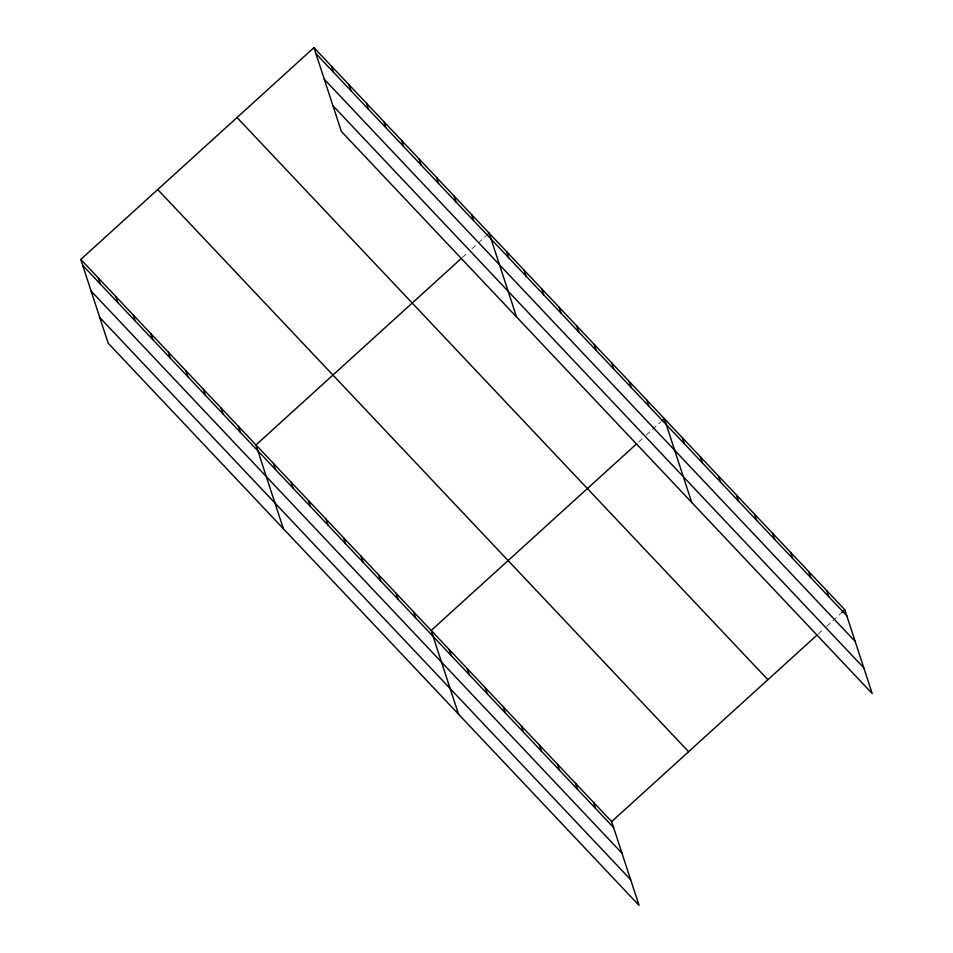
<?xml version="1.0" encoding="UTF-8"?>
<svg xmlns="http://www.w3.org/2000/svg" width="953" height="953" viewBox="0 0 953 953"><rect width="100%" height="100%" fill="white"/><g stroke="black" fill="none" stroke-linecap="round" stroke-linejoin="round"><path stroke-width="0.71" stroke-dasharray="4.76 3.57" d="M462.443 257.429L467.78 252.569M472.057 248.685L477.405 243.837M478.466 242.86L485.947 236.07M638.689 441.966L642.965 438.082M646.17 435.164L651.518 430.315M652.591 429.35L661.132 421.583M818.115 634.067L823.463 629.206M826.668 626.3L840.558 613.684"/><path stroke-width="1.43" d="M80.791 259.442L611.659 821.593L639.034 905.35L108.165 343.199L80.791 259.442L313.966 47.65L844.835 609.801L872.209 693.558L341.341 131.407L313.966 47.65M461.371 258.394L255.976 444.956L283.351 528.712M487.019 235.105L489.151 233.163L516.526 316.92M636.556 443.907L431.161 630.469L458.536 714.226M662.204 420.607L664.336 418.665L691.723 502.422M611.659 821.593L817.043 635.032M841.63 612.708L844.835 609.801M315.919 53.618L846.788 615.769M324.306 79.29L855.175 641.429M332.954 105.735L863.823 667.886M237.023 117.541L767.88 679.692M157.733 189.552L688.602 751.703M82.744 265.411L613.601 827.561M91.131 291.082L621.999 853.233M99.779 317.528L630.636 879.679M826.787 590.681L828.741 596.649M808.74 571.574L810.681 577.542M790.692 552.454L792.634 558.422M772.633 533.346L774.586 539.315M754.585 514.227L756.539 520.195M736.538 495.119L738.492 501.087M718.491 476L720.444 481.968M700.443 456.892L702.385 462.86M682.396 437.784L684.337 443.741M646.825 400.117L648.779 406.085M629.302 381.569L631.255 387.537M611.79 363.01L613.732 368.978M594.267 344.462L596.221 350.43M576.744 325.914L578.697 331.882M559.232 307.366L561.186 313.334M541.709 288.807L543.663 294.775M524.198 270.259L526.139 276.227M506.674 251.711L508.628 257.679M471.64 214.604L473.593 220.572M454.116 196.056L456.07 202.024M436.605 177.508L438.547 183.476M419.082 158.96L421.035 164.917M401.558 140.401L403.512 146.369M384.047 121.853L386.001 127.821M366.524 103.305L368.477 109.273M593.6 802.486L595.554 808.442M349.012 84.757L350.954 90.714M575.552 783.366L577.506 789.334M331.489 66.198L333.443 72.166M557.505 764.258L559.459 770.227M539.458 745.139L541.411 751.107M521.41 726.031L523.352 731.999M503.363 706.912L505.304 712.88M485.303 687.804L487.257 693.772M467.256 668.684L469.21 674.653M449.208 649.577L451.162 655.545M413.638 611.909L415.591 617.878M396.126 593.362L398.068 599.33M378.603 574.814L380.557 580.782M361.08 556.266L363.033 562.222M343.568 537.706L345.522 543.675M326.045 519.159L327.999 525.127M308.534 500.611L310.475 506.579M291.01 482.051L292.964 488.019M273.487 463.503L275.441 469.472M238.453 426.408L240.406 432.376M220.941 407.848L222.883 413.816M203.418 389.3L205.371 395.269M185.895 370.753L187.848 376.721M168.383 352.205L170.337 358.173M150.86 333.645L152.814 339.613M133.349 315.098L135.29 321.066M115.825 296.55L117.779 302.518M98.302 278.002L100.256 283.97"/></g></svg>
